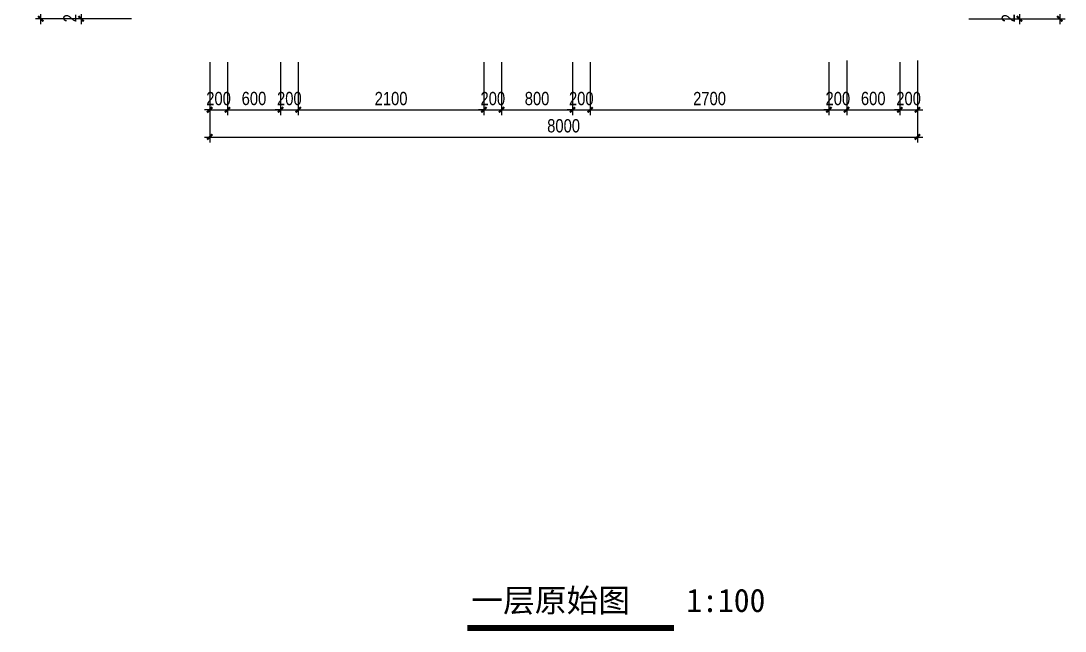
# Model space of a CAD drawing. Extents: x 160245 to 405305, y -111140 to 232735.
# Drawn here: x 249373 to 261177, y -10912 to -4014 of the extents above; entities that cross this region are included whole.
import ezdxf

# ---------------------------------------------------------------- set-up
doc = ezdxf.new("R2010")
doc.units = 0
doc.header["$LTSCALE"] = 10
doc.header["$MEASUREMENT"] = 0
doc.layers.get('Defpoints').update_dxf_attribs({"color": 229})
for name, color, linetype in [('DIM_SYMB', 3, 'Continuous'), ('P-o 原建筑尺寸', 8, 'Continuous'), ('PUB_TEXT', 30, 'Continuous')]:
    doc.layers.add(name, color=color, linetype=linetype)
doc.styles.add('PDC DIM', font='PMingLiU-ExtB.ttf', dxfattribs={"width": 0.85})
doc.styles.add('黑体', font='simhei.ttf')
doc.dimstyles.new('PDC-A2', dxfattribs={"dimscale": 0, "dimtxt": 2.5, "dimasz": 1, "dimexe": 1, "dimexo": 1, "dimgap": 0.7, "dimtad": 1, "dimdec": 0, "dimtxsty": 'PDC DIM', "dimblk": 'ARCHTICK', "dimcen": 1, "dimdle": 1, "dimclrd": 8, "dimclre": 8, "dimclrt": 9, "dimadec": 0, "dimazin": 0, "dimtfac": 1, "dimtdec": 0, "dimtix": 1, "dimtmove": 2, "dimatfit": 3, "dimldrblk": 'PDC A2 T R', "dimfxl": 10, "dimfxlon": 1, "dimarcsym": 0})

# ---------------------------------------------------------------- blocks, each defined once
blk = doc.blocks.new('_ArchTick')
at = {"color": 0, "linetype": 'ByBlock', "const_width": 0.4}
blk.add_lwpolyline([(-0.5, -0.5), (0.5, 0.5)], dxfattribs=at)
blk = doc.blocks.new('*D1189')
at = {"layer": 'Defpoints', "color": 0, "transparency": 16777216}
for p in [(251508, -4422), (251708, -4422), (251708, -5019)]:
    blk.add_point(p, dxfattribs=at)
at = {"layer": 'P-o 原建筑尺寸', "color": 8, "lineweight": -2, "transparency": 16777216}
for p, q in [((251508, -4482), (251508, -5079)), ((251708, -4482), (251708, -5079)), ((251508, -5019), (251448, -5019)), ((251508, -5019), (251708, -5019)), ((251708, -5019), (251768, -5019))]:
    blk.add_line(p, q, dxfattribs=at)
at = {"layer": 'P-o 原建筑尺寸', "color": 8, "lineweight": -2, "transparency": 16777216, "xscale": 60, "yscale": 60, "zscale": 60}
blk.add_blockref('_ArchTick', (251508, -5019), dxfattribs=at)
at = {"layer": 'P-o 原建筑尺寸', "color": 8, "lineweight": -2, "transparency": 16777216, "xscale": 60, "yscale": 60, "zscale": 60, "rotation": 180}
blk.add_blockref('_ArchTick', (251708, -5019), dxfattribs=at)
at = {"layer": 'P-o 原建筑尺寸', "color": 9, "transparency": 16777216, "insert": (251608, -4893), "char_height": 150, "attachment_point": 5, "style": 'PDC DIM'}
blk.add_mtext('200', dxfattribs=at)
blk = doc.blocks.new('PDC A2 T R')
at = {"color": 0, "linetype": 'ByBlock'}
blk.add_line((0, 0), (-2, 0), dxfattribs=at)
for points in [[(-2.15, 0.89), (-1.49, 1.35), (-0.6, 0), (0, 0)], [(-2.15, -0.89), (-1.49, -1.35), (-0.6, 0), (0, 0)]]:
    blk.add_solid(points, dxfattribs=at)
blk = doc.blocks.new('*D1190')
at = {"layer": 'Defpoints', "color": 0, "transparency": 16777216}
for p in [(251708, -4422), (252308, -4422), (252308, -5019)]:
    blk.add_point(p, dxfattribs=at)
at = {"layer": 'P-o 原建筑尺寸', "color": 8, "lineweight": -2, "transparency": 16777216}
for p, q in [((251708, -4482), (251708, -5079)), ((252308, -4482), (252308, -5079)), ((251648, -5019), (252368, -5019))]:
    blk.add_line(p, q, dxfattribs=at)
at = {"layer": 'P-o 原建筑尺寸', "color": 8, "lineweight": -2, "transparency": 16777216, "xscale": 60, "yscale": 60, "zscale": 60, "rotation": 180}
blk.add_blockref('_ArchTick', (251708, -5019), dxfattribs=at)
at = {"layer": 'P-o 原建筑尺寸', "color": 8, "lineweight": -2, "transparency": 16777216, "xscale": 60, "yscale": 60, "zscale": 60}
blk.add_blockref('_ArchTick', (252308, -5019), dxfattribs=at)
at = {"layer": 'P-o 原建筑尺寸', "color": 9, "transparency": 16777216, "insert": (252008, -4892), "char_height": 150, "attachment_point": 5, "style": 'PDC DIM'}
blk.add_mtext('600', dxfattribs=at)
blk = doc.blocks.new('*D1191')
at = {"layer": 'Defpoints', "color": 0, "transparency": 16777216}
for p in [(255608, -4422), (255808, -4422), (255808, -5019)]:
    blk.add_point(p, dxfattribs=at)
at = {"layer": 'P-o 原建筑尺寸', "color": 8, "lineweight": -2, "transparency": 16777216}
for p, q in [((255608, -4482), (255608, -5079)), ((255808, -4482), (255808, -5079)), ((255608, -5019), (255548, -5019)), ((255608, -5019), (255808, -5019)), ((255808, -5019), (255868, -5019))]:
    blk.add_line(p, q, dxfattribs=at)
at = {"layer": 'P-o 原建筑尺寸', "color": 8, "lineweight": -2, "transparency": 16777216, "xscale": 60, "yscale": 60, "zscale": 60}
blk.add_blockref('_ArchTick', (255608, -5019), dxfattribs=at)
at = {"layer": 'P-o 原建筑尺寸', "color": 8, "lineweight": -2, "transparency": 16777216, "xscale": 60, "yscale": 60, "zscale": 60, "rotation": 180}
blk.add_blockref('_ArchTick', (255808, -5019), dxfattribs=at)
at = {"layer": 'P-o 原建筑尺寸', "color": 9, "transparency": 16777216, "insert": (255708, -4893), "char_height": 150, "attachment_point": 5, "style": 'PDC DIM'}
blk.add_mtext('200', dxfattribs=at)
blk = doc.blocks.new('*D1192')
at = {"layer": 'Defpoints', "color": 0, "transparency": 16777216}
for p in [(255808, -4422), (258508, -4422), (258508, -5019)]:
    blk.add_point(p, dxfattribs=at)
at = {"layer": 'P-o 原建筑尺寸', "color": 8, "lineweight": -2, "transparency": 16777216}
for p, q in [((255808, -4482), (255808, -5079)), ((258508, -4482), (258508, -5079)), ((255748, -5019), (258568, -5019))]:
    blk.add_line(p, q, dxfattribs=at)
at = {"layer": 'P-o 原建筑尺寸', "color": 8, "lineweight": -2, "transparency": 16777216, "xscale": 60, "yscale": 60, "zscale": 60, "rotation": 180}
blk.add_blockref('_ArchTick', (255808, -5019), dxfattribs=at)
at = {"layer": 'P-o 原建筑尺寸', "color": 8, "lineweight": -2, "transparency": 16777216, "xscale": 60, "yscale": 60, "zscale": 60}
blk.add_blockref('_ArchTick', (258508, -5019), dxfattribs=at)
at = {"layer": 'P-o 原建筑尺寸', "color": 9, "transparency": 16777216, "insert": (257158, -4893), "char_height": 150, "attachment_point": 5, "style": 'PDC DIM'}
blk.add_mtext('2700', dxfattribs=at)
blk = doc.blocks.new('*D1193')
at = {"layer": 'Defpoints', "color": 0, "transparency": 16777216}
for p in [(259308, -4422), (259508, -4402), (259508, -5019)]:
    blk.add_point(p, dxfattribs=at)
at = {"layer": 'P-o 原建筑尺寸', "color": 8, "lineweight": -2, "transparency": 16777216}
for p, q in [((259308, -4482), (259308, -5079)), ((259508, -4462), (259508, -5079)), ((259308, -5019), (259248, -5019)), ((259308, -5019), (259508, -5019)), ((259508, -5019), (259568, -5019))]:
    blk.add_line(p, q, dxfattribs=at)
at = {"layer": 'P-o 原建筑尺寸', "color": 8, "lineweight": -2, "transparency": 16777216, "xscale": 60, "yscale": 60, "zscale": 60}
blk.add_blockref('_ArchTick', (259308, -5019), dxfattribs=at)
at = {"layer": 'P-o 原建筑尺寸', "color": 8, "lineweight": -2, "transparency": 16777216, "xscale": 60, "yscale": 60, "zscale": 60, "rotation": 180}
blk.add_blockref('_ArchTick', (259508, -5019), dxfattribs=at)
at = {"layer": 'P-o 原建筑尺寸', "color": 9, "transparency": 16777216, "insert": (259408, -4893), "char_height": 150, "attachment_point": 5, "style": 'PDC DIM'}
blk.add_mtext('200', dxfattribs=at)
blk = doc.blocks.new('*D1194')
at = {"layer": 'Defpoints', "color": 0, "transparency": 16777216}
for p in [(251508, -4519), (259508, -4519), (259508, -5327)]:
    blk.add_point(p, dxfattribs=at)
at = {"layer": 'P-o 原建筑尺寸', "color": 8, "lineweight": -2, "transparency": 16777216}
for p, q in [((251508, -4727), (251508, -5387)), ((259508, -4727), (259508, -5387)), ((251448, -5327), (259568, -5327))]:
    blk.add_line(p, q, dxfattribs=at)
at = {"layer": 'P-o 原建筑尺寸', "color": 8, "lineweight": -2, "transparency": 16777216, "xscale": 60, "yscale": 60, "zscale": 60, "rotation": 180}
blk.add_blockref('_ArchTick', (251508, -5327), dxfattribs=at)
at = {"layer": 'P-o 原建筑尺寸', "color": 8, "lineweight": -2, "transparency": 16777216, "xscale": 60, "yscale": 60, "zscale": 60}
blk.add_blockref('_ArchTick', (259508, -5327), dxfattribs=at)
at = {"layer": 'P-o 原建筑尺寸', "color": 9, "transparency": 16777216, "insert": (255508, -5201), "char_height": 150, "attachment_point": 5, "style": 'PDC DIM'}
blk.add_mtext('8000', dxfattribs=at)
blk = doc.blocks.new('*D1203')
at = {"layer": 'Defpoints', "color": 0, "transparency": 16777216}
for p in [(250685, -3791), (250054, -3991), (250685, -3991)]:
    blk.add_point(p, dxfattribs=at)
at = {"layer": 'P-o 原建筑尺寸', "color": 8, "lineweight": -2, "transparency": 16777216}
for p, q in [((250054, -3791), (250054, -3731)), ((250625, -3791), (249994, -3791)), ((250054, -3791), (250054, -3991)), ((250625, -3991), (249994, -3991)), ((250054, -3991), (250054, -4051))]:
    blk.add_line(p, q, dxfattribs=at)
at = {"layer": 'P-o 原建筑尺寸', "color": 8, "lineweight": -2, "transparency": 16777216, "xscale": 60, "yscale": 60, "zscale": 60}
for p, rotation in [((250054, -3791), 270), ((250054, -3991), 90)]:
    blk.add_blockref('_ArchTick', p, dxfattribs=dict(at, rotation=rotation))
at = {"layer": 'P-o 原建筑尺寸', "color": 9, "transparency": 16777216, "insert": (249928, -3891), "char_height": 150, "attachment_point": 5, "rotation": 90, "style": 'PDC DIM'}
blk.add_mtext('200', dxfattribs=at)
blk = doc.blocks.new('*D1204')
at = {"layer": 'Defpoints', "color": 0, "transparency": 16777216}
for p in [(250685, 6709), (249597, -3991), (250685, -3991)]:
    blk.add_point(p, dxfattribs=at)
at = {"layer": 'P-o 原建筑尺寸', "color": 8, "lineweight": -2, "transparency": 16777216}
for p, q in [((249597, 6769), (249597, -4051)), ((250197, 6709), (249537, 6709)), ((250197, -3991), (249537, -3991))]:
    blk.add_line(p, q, dxfattribs=at)
at = {"layer": 'P-o 原建筑尺寸', "color": 8, "lineweight": -2, "transparency": 16777216, "xscale": 60, "yscale": 60, "zscale": 60}
for p, rotation in [((249597, 6709), 90), ((249597, -3991), 270)]:
    blk.add_blockref('_ArchTick', p, dxfattribs=dict(at, rotation=rotation))
at = {"layer": 'P-o 原建筑尺寸', "color": 9, "transparency": 16777216, "insert": (249472, 1359), "char_height": 150, "attachment_point": 5, "rotation": 90, "style": 'PDC DIM'}
blk.add_mtext('10700', dxfattribs=at)
blk = doc.blocks.new('*D1213')
at = {"layer": 'Defpoints', "color": 0, "transparency": 16777216}
for p in [(260030, -3791), (260030, -3991), (260661, -3991)]:
    blk.add_point(p, dxfattribs=at)
at = {"layer": 'P-o 原建筑尺寸', "color": 8, "lineweight": -2, "transparency": 16777216}
for p, q in [((260661, -3791), (260661, -3731)), ((260090, -3791), (260721, -3791)), ((260661, -3791), (260661, -3991)), ((260090, -3991), (260721, -3991)), ((260661, -3991), (260661, -4051))]:
    blk.add_line(p, q, dxfattribs=at)
at = {"layer": 'P-o 原建筑尺寸', "color": 8, "lineweight": -2, "transparency": 16777216, "xscale": 60, "yscale": 60, "zscale": 60}
for p, rotation in [((260661, -3791), 270), ((260661, -3991), 90)]:
    blk.add_blockref('_ArchTick', p, dxfattribs=dict(at, rotation=rotation))
at = {"layer": 'P-o 原建筑尺寸', "color": 9, "transparency": 16777216, "insert": (260535, -3891), "char_height": 150, "attachment_point": 5, "rotation": 90, "style": 'PDC DIM'}
blk.add_mtext('200', dxfattribs=at)
blk = doc.blocks.new('*D1214')
at = {"layer": 'Defpoints', "color": 0, "transparency": 16777216}
for p in [(260030, 6709), (260030, -3991), (261117, -3991)]:
    blk.add_point(p, dxfattribs=at)
at = {"layer": 'P-o 原建筑尺寸', "color": 8, "lineweight": -2, "transparency": 16777216}
for p, q in [((261117, 6769), (261117, -4051)), ((260517, 6709), (261177, 6709)), ((260517, -3991), (261177, -3991))]:
    blk.add_line(p, q, dxfattribs=at)
at = {"layer": 'P-o 原建筑尺寸', "color": 8, "lineweight": -2, "transparency": 16777216, "xscale": 60, "yscale": 60, "zscale": 60}
for p, rotation in [((261117, 6709), 90), ((261117, -3991), 270)]:
    blk.add_blockref('_ArchTick', p, dxfattribs=dict(at, rotation=rotation))
at = {"layer": 'P-o 原建筑尺寸', "color": 9, "transparency": 16777216, "insert": (260992, 1359), "char_height": 150, "attachment_point": 5, "rotation": 90, "style": 'PDC DIM'}
blk.add_mtext('10700', dxfattribs=at)
blk = doc.blocks.new('*D1253')
at = {"layer": 'Defpoints', "color": 0, "transparency": 16777216}
for p in [(252308, -4422), (252508, -4422), (252508, -5019)]:
    blk.add_point(p, dxfattribs=at)
at = {"layer": 'P-o 原建筑尺寸', "color": 8, "lineweight": -2, "transparency": 16777216}
for p, q in [((252308, -4482), (252308, -5079)), ((252508, -4482), (252508, -5079)), ((252308, -5019), (252248, -5019)), ((252308, -5019), (252508, -5019)), ((252508, -5019), (252568, -5019))]:
    blk.add_line(p, q, dxfattribs=at)
at = {"layer": 'P-o 原建筑尺寸', "color": 8, "lineweight": -2, "transparency": 16777216, "xscale": 60, "yscale": 60, "zscale": 60}
blk.add_blockref('_ArchTick', (252308, -5019), dxfattribs=at)
at = {"layer": 'P-o 原建筑尺寸', "color": 8, "lineweight": -2, "transparency": 16777216, "xscale": 60, "yscale": 60, "zscale": 60, "rotation": 180}
blk.add_blockref('_ArchTick', (252508, -5019), dxfattribs=at)
at = {"layer": 'P-o 原建筑尺寸', "color": 9, "transparency": 16777216, "insert": (252408, -4893), "char_height": 150, "attachment_point": 5, "style": 'PDC DIM'}
blk.add_mtext('200', dxfattribs=at)
blk = doc.blocks.new('*D1254')
at = {"layer": 'Defpoints', "color": 0, "transparency": 16777216}
for p in [(252508, -4422), (254608, -4422), (254608, -5019)]:
    blk.add_point(p, dxfattribs=at)
at = {"layer": 'P-o 原建筑尺寸', "color": 8, "lineweight": -2, "transparency": 16777216}
for p, q in [((252508, -4482), (252508, -5079)), ((254608, -4482), (254608, -5079)), ((252448, -5019), (254668, -5019))]:
    blk.add_line(p, q, dxfattribs=at)
at = {"layer": 'P-o 原建筑尺寸', "color": 8, "lineweight": -2, "transparency": 16777216, "xscale": 60, "yscale": 60, "zscale": 60, "rotation": 180}
blk.add_blockref('_ArchTick', (252508, -5019), dxfattribs=at)
at = {"layer": 'P-o 原建筑尺寸', "color": 8, "lineweight": -2, "transparency": 16777216, "xscale": 60, "yscale": 60, "zscale": 60}
blk.add_blockref('_ArchTick', (254608, -5019), dxfattribs=at)
at = {"layer": 'P-o 原建筑尺寸', "color": 9, "transparency": 16777216, "insert": (253558, -4893), "char_height": 150, "attachment_point": 5, "style": 'PDC DIM'}
blk.add_mtext('2100', dxfattribs=at)
blk = doc.blocks.new('*D1255')
at = {"layer": 'Defpoints', "color": 0, "transparency": 16777216}
for p in [(254608, -4422), (254808, -4422), (254808, -5019)]:
    blk.add_point(p, dxfattribs=at)
at = {"layer": 'P-o 原建筑尺寸', "color": 8, "lineweight": -2, "transparency": 16777216}
for p, q in [((254608, -4482), (254608, -5079)), ((254808, -4482), (254808, -5079)), ((254608, -5019), (254548, -5019)), ((254608, -5019), (254808, -5019)), ((254808, -5019), (254868, -5019))]:
    blk.add_line(p, q, dxfattribs=at)
at = {"layer": 'P-o 原建筑尺寸', "color": 8, "lineweight": -2, "transparency": 16777216, "xscale": 60, "yscale": 60, "zscale": 60}
blk.add_blockref('_ArchTick', (254608, -5019), dxfattribs=at)
at = {"layer": 'P-o 原建筑尺寸', "color": 8, "lineweight": -2, "transparency": 16777216, "xscale": 60, "yscale": 60, "zscale": 60, "rotation": 180}
blk.add_blockref('_ArchTick', (254808, -5019), dxfattribs=at)
at = {"layer": 'P-o 原建筑尺寸', "color": 9, "transparency": 16777216, "insert": (254708, -4893), "char_height": 150, "attachment_point": 5, "style": 'PDC DIM'}
blk.add_mtext('200', dxfattribs=at)
blk = doc.blocks.new('*D1256')
at = {"layer": 'Defpoints', "color": 0, "transparency": 16777216}
for p in [(254808, -4422), (255608, -4422), (255608, -5019)]:
    blk.add_point(p, dxfattribs=at)
at = {"layer": 'P-o 原建筑尺寸', "color": 8, "lineweight": -2, "transparency": 16777216}
for p, q in [((254808, -4482), (254808, -5079)), ((255608, -4482), (255608, -5079)), ((254748, -5019), (255668, -5019))]:
    blk.add_line(p, q, dxfattribs=at)
at = {"layer": 'P-o 原建筑尺寸', "color": 8, "lineweight": -2, "transparency": 16777216, "xscale": 60, "yscale": 60, "zscale": 60, "rotation": 180}
blk.add_blockref('_ArchTick', (254808, -5019), dxfattribs=at)
at = {"layer": 'P-o 原建筑尺寸', "color": 8, "lineweight": -2, "transparency": 16777216, "xscale": 60, "yscale": 60, "zscale": 60}
blk.add_blockref('_ArchTick', (255608, -5019), dxfattribs=at)
at = {"layer": 'P-o 原建筑尺寸', "color": 9, "transparency": 16777216, "insert": (255208, -4893), "char_height": 150, "attachment_point": 5, "style": 'PDC DIM'}
blk.add_mtext('800', dxfattribs=at)
blk = doc.blocks.new('*D1229')
at = {"layer": 'Defpoints', "color": 0, "transparency": 16777216}
for p in [(258508, -4422), (258708, -4402), (258708, -5019)]:
    blk.add_point(p, dxfattribs=at)
at = {"layer": 'P-o 原建筑尺寸', "color": 8, "lineweight": -2, "transparency": 16777216}
for p, q in [((258508, -4482), (258508, -5079)), ((258708, -4462), (258708, -5079)), ((258508, -5019), (258448, -5019)), ((258508, -5019), (258708, -5019)), ((258708, -5019), (258768, -5019))]:
    blk.add_line(p, q, dxfattribs=at)
at = {"layer": 'P-o 原建筑尺寸', "color": 8, "lineweight": -2, "transparency": 16777216, "xscale": 60, "yscale": 60, "zscale": 60}
blk.add_blockref('_ArchTick', (258508, -5019), dxfattribs=at)
at = {"layer": 'P-o 原建筑尺寸', "color": 8, "lineweight": -2, "transparency": 16777216, "xscale": 60, "yscale": 60, "zscale": 60, "rotation": 180}
blk.add_blockref('_ArchTick', (258708, -5019), dxfattribs=at)
at = {"layer": 'P-o 原建筑尺寸', "color": 9, "transparency": 16777216, "insert": (258608, -4893), "char_height": 150, "attachment_point": 5, "style": 'PDC DIM'}
blk.add_mtext('200', dxfattribs=at)
blk = doc.blocks.new('*D1230')
at = {"layer": 'Defpoints', "color": 0, "transparency": 16777216}
for p in [(258708, -4422), (259308, -4422), (259308, -5019)]:
    blk.add_point(p, dxfattribs=at)
at = {"layer": 'P-o 原建筑尺寸', "color": 8, "lineweight": -2, "transparency": 16777216}
for p, q in [((258708, -4482), (258708, -5079)), ((259308, -4482), (259308, -5079)), ((258648, -5019), (259368, -5019))]:
    blk.add_line(p, q, dxfattribs=at)
at = {"layer": 'P-o 原建筑尺寸', "color": 8, "lineweight": -2, "transparency": 16777216, "xscale": 60, "yscale": 60, "zscale": 60, "rotation": 180}
blk.add_blockref('_ArchTick', (258708, -5019), dxfattribs=at)
at = {"layer": 'P-o 原建筑尺寸', "color": 8, "lineweight": -2, "transparency": 16777216, "xscale": 60, "yscale": 60, "zscale": 60}
blk.add_blockref('_ArchTick', (259308, -5019), dxfattribs=at)
at = {"layer": 'P-o 原建筑尺寸', "color": 9, "transparency": 16777216, "insert": (259008, -4892), "char_height": 150, "attachment_point": 5, "style": 'PDC DIM'}
blk.add_mtext('600', dxfattribs=at)

msp = doc.modelspace()

# ---------------------------------------------------------------- linework, layer by layer
at = {"layer": 'DIM_SYMB', "const_width": 70}
msp.add_lwpolyline([(254421, -10876.6), (256755.1, -10876.6)], dxfattribs=at)

# ---------------------------------------------------------------- texts
at = {"layer": 'PUB_TEXT', "style": '黑体'}
for s, p in [('一层原始图', (254465.5, -10695.3)), ('1:100', (256895.1, -10695.3))]:
    msp.add_text(s, height=262.87, dxfattribs=at).set_placement(p)

# ---------------------------------------------------------------- dimensions: what is measured, and where the dimension line sits
at = {"layer": 'P-o 原建筑尺寸'}
for base, p1, p2, picture, middle in [((249597.4, -3990.6), (250684.6, 6709.4), (250684.6, -3990.6), '*D1204', (249471.9, 1359.4)), ((261117, -3990.6), (260029.8, 6709.4), (260029.8, -3990.6), '*D1214', (260991.5, 1359.4)), ((250053.8, -3990.6), (250684.6, -3790.6), (250684.6, -3990.6), '*D1203', (249928.3, -3890.6)), ((260660.5, -3990.6), (260029.8, -3790.6), (260029.8, -3990.6), '*D1213', (260535, -3890.6))]:
    dim = msp.add_linear_dim(base=base, p1=p1, p2=p2, angle=90, dimstyle='PDC-A2', override={"dimscale": 60}, dxfattribs=at)
    dim.commit()
    dim.dimension.update_dxf_attribs({"geometry": picture, "text_midpoint": middle})
for base, p1, p2, picture, middle in [((251708.1, -5018.6), (251508.1, -4421.9), (251708.1, -4421.9), '*D1189', (251608.1, -4893.1)), ((252308.1, -5018.6), (251708.1, -4421.9), (252308.1, -4421.9), '*D1190', (252008.1, -4892.1)), ((252508.1, -5018.6), (252308.1, -4421.9), (252508.1, -4421.9), '*D1253', (252408.1, -4893.1)), ((254608.1, -5018.6), (252508.1, -4421.9), (254608.1, -4421.9), '*D1254', (253558.1, -4893.1)), ((254808.1, -5018.6), (254608.1, -4421.9), (254808.1, -4421.9), '*D1255', (254708.1, -4893.1)), ((255608.1, -5018.6), (254808.1, -4421.9), (255608.1, -4421.9), '*D1256', (255208.1, -4893.1)), ((255808.1, -5018.6), (255608.1, -4421.9), (255808.1, -4421.9), '*D1191', (255708.1, -4893.1)), ((258508.1, -5018.6), (255808.1, -4421.9), (258508.1, -4421.9), '*D1192', (257158.1, -4893.1)), ((258708.1, -5018.6), (258508.1, -4421.9), (258708.1, -4402), '*D1229', (258608.1, -4893.1)), ((259308.1, -5018.6), (258708.1, -4421.9), (259308.1, -4421.9), '*D1230', (259008.1, -4892.1)), ((259508.1, -5018.6), (259308.1, -4421.9), (259508.1, -4402), '*D1193', (259408.1, -4893.1)), ((259508.1, -5326.9), (251508.1, -4518.6), (259508.1, -4518.6), '*D1194', (255508.1, -5201.4))]:
    dim = msp.add_linear_dim(base=base, p1=p1, p2=p2, dimstyle='PDC-A2', override={"dimscale": 60}, dxfattribs=at)
    dim.commit()
    dim.dimension.update_dxf_attribs({"geometry": picture, "text_midpoint": middle})

doc.saveas('drawing.dxf')
